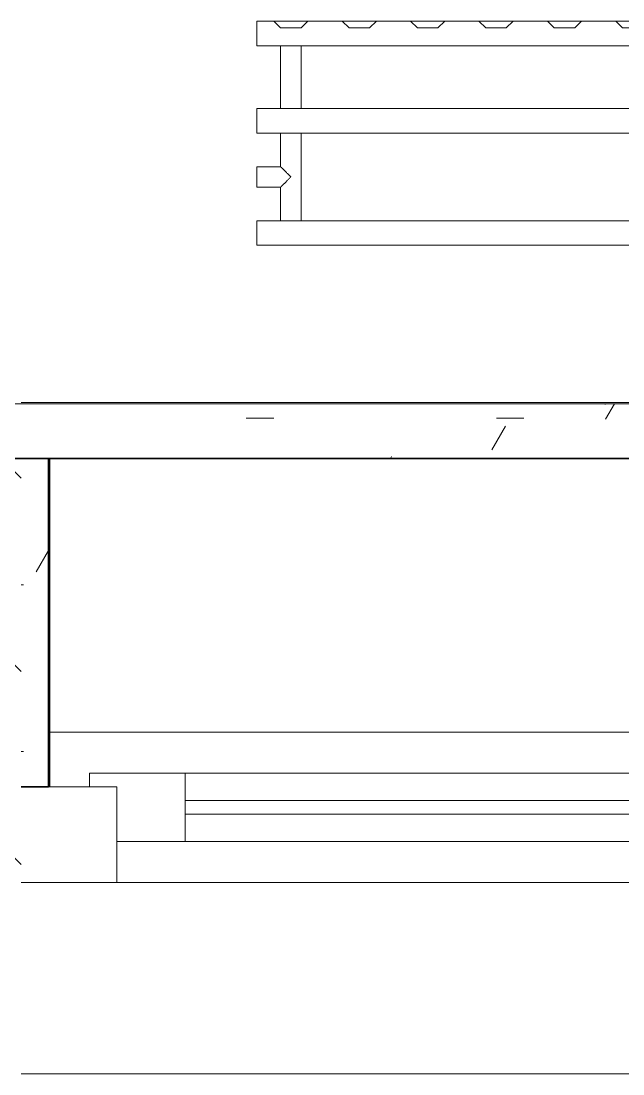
# Model space of a CAD drawing. Header units: millimetres. Extents: x 3914 to 443608, y -156176 to 78197.
# Drawn here: x 396820 to 397260, y -142677 to -141907 of the extents above; entities that cross this region are included whole.
import ezdxf

# ---------------------------------------------------------------- set-up
doc = ezdxf.new("R2010")
doc.units = ezdxf.units.MM
for name, color, linetype, lineweight in [('A-FLOR', 7, 'Continuous', 9), ('A-GLAZ', 7, 'Continuous', 9), ('A-GLAZ-1', 7, 'Continuous', 5), ('A-WALL', 7, 'Continuous', 5), ('A-WALL-1', 7, 'Continuous', 35), ('I-WALL', 7, 'Continuous', 5)]:
    doc.layers.add(name, color=color, linetype=linetype, lineweight=lineweight)
doc.layers.add('A-WALL-FNSH-1', color=9, linetype='Continuous', lineweight=5, true_color=0x808080)
doc.layers.add('M-EQPM-1', color=7, linetype='Continuous', lineweight=9, true_color=0xb2b2b2)
pattern_1 = [(45, (315419.7002605966, -145976.6792454126), (-141.4213562373095, 141.4213562373095), []), (135, (315419.7002605966, -145976.6792454126), (-141.4213562373095, -141.4213562373095), [])]
pattern_2 = [(0, (315419.7002605966, -145976.6792454126), (243.84, 60.96), [20.117, -162.763, 20.117, -162.763, -975.36]), (0, (315419.7002605966, -145976.6792454126), (243.84, 60.96), [-365.76, 20.117, -345.643, 20.117, -162.763, -426.72]), (0, (315419.7002605966, -145976.6792454126), (243.84, 60.96), [-914.4, 20.117, -101.803, 20.117, -284.683]), (120, (315511.1402605966, -145946.1992454126), (-174.7129086146993, 180.6916344587976), [20.11699999999998, -162.7629999999999, 20.11699999999998, -162.7629999999999, -975.3599999999994]), (120, (315511.1402605966, -145946.1992454126), (-174.7129086146993, 180.6916344587976), [-365.7599999999997, 20.11699999999998, -345.6429999999997, 20.11699999999998, -162.7629999999999, -426.7199999999997]), (120, (315511.1402605966, -145946.1992454126), (-174.7129086146993, 180.6916344587976), [-914.3999999999994, 20.11699999999998, -101.8029999999999, 20.11699999999998, -284.6829999999997]), (240, (315541.6202605966, -145824.2792454126), (-69.12709138530056, -241.6516344587975), [20.117, -162.763, 20.117, -162.763, -975.36]), (240, (315541.6202605966, -145824.2792454126), (-69.12709138530056, -241.6516344587975), [-365.76, 20.117, -345.643, 20.117, -162.763, -426.72]), (240, (315541.6202605966, -145824.2792454126), (-69.12709138530056, -241.6516344587975), [-914.4, 20.117, -101.803, 20.117, -284.683])]

# ---------------------------------------------------------------- blocks, each defined once
blk = doc.blocks.new('120_Окно_СКБ_1Ст - 120_Окно_СКБ_1Ст 900х2500_h_-19906774-Объем проектирования 3 этажа')
at = {"layer": 'A-GLAZ'}
for p, q in [((380.000000000048, -74.99999999996935), (380.000000000048, -4.999999999959203)), ((380.000000000048, -4.999999999959203), (449.9999999999924, -4.999999999959338)), ((379.9999999999892, -34.99999999996884), (-380.0000000000105, -34.99999999996638)), ((329.9999999999976, -84.99999999997172), (329.9999999999977, -34.99999999996868)), ((379.9999999999891, -74.99999999997134), (379.9999999999892, -34.99999999996884)), ((449.9999999999924, -74.99999999996948), (380.000000000048, -74.99999999996935)), ((399.9999999999973, -74.99999999997141), (379.9999999999891, -74.99999999997134)), ((399.9999999999973, -84.99999999997193), (399.9999999999973, -74.99999999997141)), ((-400.0000000000069, -84.99999999996935), (399.9999999999973, -84.99999999997193)), ((399.9999999999973, -84.99999999997195), (-400.0000000000069, -84.99999999996936))]:
    blk.add_line(p, q, dxfattribs=at)
at = {"layer": 'A-GLAZ-1'}
for p, q in [((449.999999999992, -4.999999999959186), (-450.0000000000076, -4.999999999957732)), ((-330.0000000000063, -54.99999999996437), (329.9999999999977, -54.9999999999665)), ((329.9999999999977, -64.99999999996646), (-330.0000000000063, -64.99999999996433)), ((399.9999999999967, -74.99999999996928), (430.0000000000075, -74.99999999996932))]:
    blk.add_line(p, q, dxfattribs=at)
blk = doc.blocks.new('radiator_prado_classic_z_tip_30_po exemplyaru - Classic Z Тип 30-500-V672-Объем проектирования 3 этажа')
at = {"layer": 'M-EQPM-1'}
for p, q in [((-1.353583911622991e-13, 228), (-1.353583911622991e-13, 210)), ((699.9999999999984, 228), (-1.353583911622991e-13, 228)), ((-1.353583911622991e-13, 210), (-1.353583911622991e-13, 228)), ((-1.353583911622991e-13, 228), (12.5000000000198, 228)), ((12.5000000000198, 228), (37.49999999999192, 228)), ((37.49999999998769, 228), (12.49999999998769, 228)), ((12.49999999998769, 228), (37.49999999998769, 228)), ((12.50000000001238, 227.9999999999982), (17.50000000001238, 222.9999999999981)), ((12.49999999998769, 227.9999999999982), (17.50000000001239, 222.9999999999981)), ((32.50000000001238, 222.9999999999981), (37.50000000001238, 227.9999999999982)), ((37.49999999998769, 227.9999999999982), (32.50000000001238, 222.9999999999981)), ((37.49999999999192, 228), (62.50000000001486, 228)), ((62.50000000001486, 228), (87.49999999998698, 228)), ((87.4999999999877, 228), (62.49999999998769, 228)), ((62.49999999998769, 228), (87.4999999999877, 228)), ((62.50000000001239, 227.9999999999982), (67.50000000001239, 222.9999999999981)), ((62.49999999998769, 227.9999999999982), (67.50000000001239, 222.9999999999981)), ((82.50000000001239, 222.9999999999981), (87.50000000001239, 227.9999999999982)), ((87.4999999999877, 227.9999999999982), (82.50000000001239, 222.9999999999981)), ((87.49999999998698, 228), (112.5000000000099, 228)), ((112.5000000000099, 228), (137.499999999982, 228)), ((137.4999999999877, 228), (112.4999999999877, 228)), ((112.4999999999877, 228), (137.4999999999877, 228)), ((112.5000000000124, 227.9999999999982), (117.5000000000124, 222.9999999999981)), ((112.4999999999877, 227.9999999999982), (117.5000000000124, 222.9999999999981)), ((132.5000000000124, 222.9999999999981), (137.5000000000124, 227.9999999999982)), ((137.4999999999877, 227.9999999999982), (132.5000000000124, 222.9999999999981)), ((137.499999999982, 228), (162.5000000000219, 228)), ((162.5000000000219, 228), (185.1754858927216, 228)), ((187.4999999999877, 228), (162.4999999999877, 228)), ((162.4999999999877, 228), (187.4999999999877, 228)), ((162.5000000000124, 227.9999999999982), (167.5000000000124, 222.9999999999981)), ((162.4999999999877, 227.9999999999982), (167.5000000000124, 222.9999999999981)), ((182.5000000000124, 222.9999999999981), (187.5000000000124, 227.9999999999982)), ((187.4999999999877, 227.9999999999982), (182.5000000000124, 222.9999999999981)), ((187.499999999994, 228), (212.500000000017, 228)), ((212.500000000017, 228), (237.4999999999891, 228)), ((237.4999999999877, 228), (212.4999999999877, 228)), ((212.4999999999877, 228), (237.4999999999877, 228)), ((212.5000000000124, 227.9999999999982), (217.5000000000124, 222.9999999999981)), ((212.4999999999877, 227.9999999999982), (217.5000000000124, 222.9999999999981)), ((232.5000000000124, 222.9999999999981), (237.5000000000124, 227.9999999999982)), ((237.4999999999877, 227.9999999999982), (232.5000000000124, 222.9999999999981)), ((237.4999999999891, 228), (262.5000000000121, 228)), ((262.5000000000121, 228), (287.4999999999841, 228)), ((287.4999999999877, 228), (262.4999999999877, 228)), ((262.4999999999877, 228), (287.4999999999877, 228)), ((262.5000000000124, 227.9999999999982), (267.5000000000124, 222.9999999999981)), ((262.4999999999877, 227.9999999999982), (267.5000000000124, 222.9999999999981)), ((282.5000000000124, 222.9999999999981), (287.5000000000124, 227.9999999999982)), ((287.4999999999877, 227.9999999999982), (282.5000000000124, 222.9999999999981)), ((287.4999999999841, 228), (312.500000000024, 228)), ((312.500000000024, 228), (337.4999999999962, 228)), ((337.4999999999877, 228), (312.4999999999876, 228)), ((312.4999999999876, 228), (337.4999999999877, 228)), ((312.5000000000123, 227.9999999999982), (317.5000000000123, 222.9999999999981)), ((312.4999999999876, 227.9999999999982), (317.5000000000123, 222.9999999999981)), ((332.5000000000123, 222.9999999999981), (337.5000000000123, 227.9999999999982)), ((337.4999999999877, 227.9999999999982), (332.5000000000123, 222.9999999999981)), ((337.4999999999962, 228), (362.5000000000191, 228)), ((362.5000000000191, 228), (387.4999999999912, 228)), ((387.4999999999877, 228), (362.4999999999877, 228)), ((362.4999999999877, 228), (387.4999999999877, 228)), ((362.5000000000123, 227.9999999999982), (367.5000000000123, 222.9999999999981)), ((362.4999999999877, 227.9999999999982), (367.5000000000123, 222.9999999999981)), ((382.5000000000123, 222.9999999999981), (387.5000000000123, 227.9999999999982)), ((387.4999999999877, 227.9999999999982), (382.5000000000123, 222.9999999999981)), ((387.4999999999912, 228), (412.5000000000142, 228)), ((412.5000000000142, 228), (437.4999999999863, 228)), ((437.4999999999877, 228), (412.4999999999877, 228)), ((412.4999999999877, 228), (437.4999999999877, 228)), ((412.5000000000123, 227.9999999999982), (417.5000000000123, 222.9999999999981)), ((412.4999999999877, 227.9999999999982), (417.5000000000123, 222.9999999999981)), ((432.5000000000123, 222.9999999999981), (437.5000000000123, 227.9999999999982)), ((437.4999999999877, 227.9999999999982), (432.5000000000123, 222.9999999999981)), ((437.4999999999863, 228), (462.5000000000092, 228)), ((462.5000000000092, 228), (487.4999999999983, 228)), ((487.4999999999877, 228), (462.4999999999877, 228)), ((462.4999999999877, 228), (487.4999999999877, 228)), ((462.5000000000123, 227.9999999999982), (467.5000000000123, 222.9999999999981)), ((462.4999999999877, 227.9999999999982), (467.5000000000123, 222.9999999999981)), ((482.5000000000123, 222.9999999999981), (487.5000000000123, 227.9999999999982)), ((487.4999999999877, 227.9999999999982), (482.5000000000123, 222.9999999999981)), ((487.4999999999983, 228), (512.5000000000213, 228)), ((512.5000000000213, 228), (537.4999999999933, 228)), ((537.4999999999876, 228), (512.4999999999876, 228)), ((512.4999999999876, 228), (537.4999999999876, 228)), ((512.5000000000124, 227.9999999999982), (517.5000000000124, 222.9999999999981)), ((512.4999999999876, 227.9999999999982), (517.5000000000124, 222.9999999999981)), ((532.5000000000124, 222.9999999999981), (537.5000000000124, 227.9999999999982)), ((537.4999999999876, 227.9999999999982), (532.5000000000124, 222.9999999999981)), ((537.4999999999933, 228), (562.5000000000163, 228)), ((562.5000000000163, 228), (587.4999999999884, 228)), ((587.4999999999876, 228), (562.4999999999876, 228)), ((562.4999999999876, 228), (587.4999999999876, 228)), ((562.5000000000124, 227.9999999999982), (567.5000000000124, 222.9999999999981)), ((562.4999999999876, 227.9999999999982), (567.5000000000124, 222.9999999999981)), ((582.5000000000124, 222.9999999999981), (587.5000000000124, 227.9999999999982)), ((587.4999999999876, 227.9999999999982), (582.5000000000124, 222.9999999999981)), ((587.4999999999884, 228), (612.5000000000114, 228)), ((612.5000000000114, 228), (637.5000000000005, 228)), ((637.4999999999877, 228), (612.4999999999877, 228)), ((612.4999999999877, 228), (637.4999999999877, 228)), ((612.4999999999877, 227.9999999999982), (617.5000000000124, 222.9999999999981)), ((617.5000000000123, 222.9999999999981), (612.5000000000124, 227.9999999999982)), ((632.5000000000124, 222.9999999999981), (637.5000000000124, 227.9999999999982)), ((637.4999999999877, 227.9999999999982), (632.5000000000124, 222.9999999999981)), ((637.5000000000005, 228), (662.5000000000233, 228)), ((662.5000000000233, 228), (687.4999999999955, 228)), ((687.4999999999877, 228), (662.4999999999877, 228)), ((662.4999999999877, 228), (687.4999999999877, 228)), ((662.5000000000124, 227.9999999999982), (667.5000000000123, 222.9999999999981)), ((662.4999999999877, 227.9999999999982), (667.5000000000124, 222.9999999999981)), ((682.5000000000124, 222.9999999999981), (687.5000000000124, 227.9999999999982)), ((687.4999999999877, 227.9999999999982), (682.5000000000124, 222.9999999999981)), ((687.4999999999955, 228), (699.9999999999984, 228)), ((699.9999999999984, 210), (699.9999999999984, 228)), ((699.9999999999984, 228), (699.9999999999984, 210)), ((32.50000000001238, 222.9999999999981), (17.50000000001238, 222.9999999999981)), ((17.50000000001238, 222.9999999999981), (32.50000000001238, 222.9999999999981)), ((82.50000000001239, 222.9999999999981), (67.50000000001239, 222.9999999999981)), ((67.50000000001239, 222.9999999999981), (82.50000000001239, 222.9999999999981)), ((132.5000000000124, 222.9999999999981), (117.5000000000124, 222.9999999999981)), ((117.5000000000124, 222.9999999999981), (132.5000000000124, 222.9999999999981)), ((182.5000000000124, 222.9999999999981), (167.5000000000124, 222.9999999999981)), ((167.5000000000124, 222.9999999999981), (182.5000000000124, 222.9999999999981)), ((232.5000000000124, 222.9999999999981), (217.5000000000124, 222.9999999999981)), ((217.5000000000124, 222.9999999999981), (232.5000000000124, 222.9999999999981)), ((282.5000000000124, 222.9999999999981), (267.5000000000124, 222.9999999999981)), ((267.5000000000124, 222.9999999999981), (282.5000000000124, 222.9999999999981)), ((332.5000000000123, 222.9999999999981), (317.5000000000123, 222.9999999999981)), ((317.5000000000123, 222.9999999999981), (332.5000000000123, 222.9999999999981)), ((382.5000000000123, 222.9999999999981), (367.5000000000123, 222.9999999999981)), ((367.5000000000123, 222.9999999999981), (382.5000000000123, 222.9999999999981)), ((432.5000000000123, 222.9999999999981), (417.5000000000123, 222.9999999999981)), ((417.5000000000123, 222.9999999999981), (432.5000000000123, 222.9999999999981)), ((482.5000000000123, 222.9999999999981), (467.5000000000123, 222.9999999999981)), ((467.5000000000123, 222.9999999999981), (482.5000000000123, 222.9999999999981)), ((532.5000000000124, 222.9999999999981), (517.5000000000124, 222.9999999999981)), ((517.5000000000124, 222.9999999999981), (532.5000000000124, 222.9999999999981)), ((582.5000000000124, 222.9999999999981), (567.5000000000124, 222.9999999999981)), ((567.5000000000124, 222.9999999999981), (582.5000000000124, 222.9999999999981)), ((632.5000000000124, 222.9999999999981), (617.5000000000123, 222.9999999999981)), ((617.5000000000124, 222.9999999999981), (632.5000000000124, 222.9999999999981)), ((682.5000000000124, 222.9999999999981), (667.5000000000123, 222.9999999999981)), ((667.5000000000124, 222.9999999999981), (682.5000000000124, 222.9999999999981)), ((-1.353583911622991e-13, 210), (699.9999999999984, 210)), ((17.75555630283452, 210), (-1.353583911622991e-13, 210)), ((17.50000000009132, 210.0000000000042), (17.50000000009132, 164.0000000000147)), ((17.50000000009132, 210.0000000000042), (17.50000000009132, 164.0000000000147)), ((17.75555630283172, 210), (17.49999999999972, 210)), ((17.49999999999972, 210), (17.7555563028317, 210)), ((17.75555630283228, 210), (17.50000000000026, 210)), ((17.50000000000026, 210), (32.50000000000024, 210.0000000000001)), ((21.24999999999977, 210), (17.75555630283172, 210)), ((17.7555563028317, 210), (32.2444436971677, 210)), ((18.50480947161702, 210), (17.75555630283228, 210)), ((23.05885716173142, 210.0000000000001), (18.50480947161702, 210)), ((23.05885716173086, 210), (21.24999999999977, 210)), ((26.94114283826866, 210), (23.05885716173086, 210)), ((26.9411428382692, 210.0000000000001), (23.05885716173142, 210.0000000000001)), ((28.74999999999974, 210), (26.94114283826866, 210)), ((32.24444369716826, 210.0000000000001), (26.9411428382692, 210.0000000000001)), ((31.495190528383, 210), (28.74999999999974, 210)), ((32.24444369716771, 210), (31.495190528383, 210)), ((32.49999999999969, 210), (32.24444369716771, 210)), ((32.2444436971677, 210), (32.49999999999969, 210)), ((32.50000000000024, 210.0000000000001), (32.24444369716826, 210.0000000000001)), ((667.755556302838, 210), (32.24444369716021, 210)), ((32.5000000000879, 164.0000000000147), (32.5000000000879, 210.0000000000042)), ((32.5000000000879, 164.0000000000147), (32.5000000000879, 210.0000000000042)), ((667.5000000000648, 210.0000000000042), (667.5000000000648, 164.0000000000147)), ((667.5000000000648, 210.0000000000042), (667.5000000000648, 164.0000000000147)), ((667.7555563028242, 210.0000000000021), (667.499999999992, 210.0000000000021)), ((667.499999999992, 210.0000000000021), (682.4999999999922, 210.0000000000022)), ((667.7555563028237, 210.0000000000021), (667.4999999999917, 210.0000000000021)), ((667.4999999999917, 210.0000000000021), (667.7555563028236, 210.0000000000021)), ((682.2444436971601, 210.0000000000022), (667.7555563028242, 210.0000000000021)), ((668.5048094716085, 210.0000000000021), (667.7555563028237, 210.0000000000021)), ((667.7555563028236, 210.0000000000021), (682.2444436971597, 210.0000000000022)), ((671.2499999999917, 210.0000000000022), (668.5048094716085, 210.0000000000021)), ((673.0588571617228, 210.0000000000022), (671.2499999999917, 210.0000000000022)), ((674.9999999999917, 210.0000000000022), (673.0588571617228, 210.0000000000022)), ((681.495190528375, 210.0000000000022), (674.9999999999917, 210.0000000000022)), ((682.2444436971597, 210.0000000000022), (681.495190528375, 210.0000000000022)), ((682.4999999999922, 210.0000000000022), (682.2444436971601, 210.0000000000022)), ((682.4999999999916, 210.0000000000022), (682.2444436971597, 210.0000000000022)), ((682.2444436971597, 210.0000000000022), (682.4999999999916, 210.0000000000022)), ((699.9999999999984, 210), (682.2444436971638, 210)), ((682.5000000000788, 164.0000000000147), (682.5000000000788, 210.0000000000042)), ((682.5000000000788, 164.0000000000147), (682.5000000000788, 210.0000000000042)), ((700.0000000000052, 164.000000000022), (3.790034952544374e-12, 164.0000000000131)), ((3.790034952544368e-12, 164.0000000000131), (2.980768341629401e-12, 146.0000000000005)), ((2.980768341629401e-12, 146.0000000000005), (3.790034952544368e-12, 164.0000000000131)), ((3.790034952544368e-12, 164.0000000000131), (17.75555630283809, 164.0000000000134)), ((17.75555630283188, 164.0000000000135), (17.49999999999986, 164.0000000000135)), ((17.49999999999986, 164.0000000000134), (17.75555630283186, 164.0000000000134)), ((17.75555630283238, 164.0000000000135), (17.50000000000041, 164.0000000000135)), ((17.50000000000041, 164.0000000000134), (32.50000000000038, 164.0000000000134)), ((19.69669914110084, 164.0000000000135), (17.75555630283188, 164.0000000000135)), ((17.75555630283186, 164.0000000000134), (19.69669914110077, 164.0000000000134)), ((32.2444436971684, 164.0000000000136), (17.75555630283238, 164.0000000000135)), ((21.24999999999994, 164.0000000000136), (19.69669914110084, 164.0000000000135)), ((19.69669914110077, 164.0000000000134), (23.05885716173097, 164.0000000000134)), ((23.05885716173104, 164.0000000000136), (21.24999999999994, 164.0000000000136)), ((24.99999999999993, 164.0000000000136), (23.05885716173104, 164.0000000000136)), ((23.05885716173097, 164.0000000000134), (30.30330085889894, 164.0000000000134)), ((26.94114283826882, 164.0000000000136), (24.99999999999993, 164.0000000000136)), ((32.24444369716786, 164.0000000000136), (26.94114283826882, 164.0000000000136)), ((30.30330085889894, 164.0000000000134), (32.24444369716785, 164.0000000000134)), ((32.49999999999984, 164.0000000000136), (32.24444369716786, 164.0000000000136)), ((32.24444369716785, 164.0000000000134), (32.49999999999984, 164.0000000000134)), ((32.50000000000038, 164.0000000000136), (32.2444436971684, 164.0000000000136)), ((32.24444369716354, 164.0000000000136), (667.7555563028285, 164.0000000000216)), ((667.7555563028243, 164.0000000000217), (667.4999999999923, 164.0000000000217)), ((667.4999999999923, 164.0000000000216), (682.4999999999922, 164.0000000000217)), ((667.7555563028238, 164.0000000000217), (667.4999999999917, 164.0000000000217)), ((667.4999999999917, 164.0000000000216), (667.7555563028238, 164.0000000000216)), ((682.2444436971602, 164.0000000000218), (667.7555563028243, 164.0000000000217)), ((671.2499999999918, 164.0000000000218), (667.7555563028238, 164.0000000000217)), ((667.7555563028238, 164.0000000000216), (682.2444436971598, 164.0000000000217)), ((682.2444436971598, 164.0000000000218), (671.2499999999918, 164.0000000000218)), ((682.4999999999922, 164.0000000000218), (682.2444436971602, 164.0000000000218)), ((682.4999999999918, 164.0000000000218), (682.2444436971598, 164.0000000000218)), ((682.2444436971598, 164.0000000000217), (682.4999999999918, 164.0000000000217)), ((682.2444436971539, 164.0000000000218), (700.0000000000052, 164.000000000022)), ((700.0000000000055, 146.000000000022), (700.0000000000052, 164.000000000022)), ((700.0000000000052, 164.000000000022), (700.0000000000055, 146.000000000022)), ((3.011724203361148e-12, 146.0000000000005), (700.0000000000055, 146.000000000022)), ((18.50480947161262, 146.0000000000011), (2.97788460557058e-12, 146.0000000000005)), ((17.50000000009132, 146.0000000000014), (17.50000000009132, 121.5005832578245)), ((17.50000000009132, 146.0000000000014), (17.50000000009132, 121.4999999999984)), ((17.49999999999992, 146.0000000000011), (18.50480947161666, 146.0000000000011)), ((18.50480947161667, 146.0000000000014), (17.49999999999992, 146.0000000000014)), ((17.50000000000047, 146.0000000000011), (18.50480947161706, 146.0000000000011)), ((32.50000000000045, 146.0000000000015), (17.50000000000047, 146.0000000000014)), ((18.50480947161666, 146.0000000000011), (32.2444436971679, 146.0000000000011)), ((21.24999999999998, 146.0000000000014), (18.50480947161667, 146.0000000000014)), ((18.50480947161706, 146.0000000000011), (23.05885716173138, 146.0000000000011)), ((26.94114283826887, 146.0000000000014), (21.24999999999998, 146.0000000000014)), ((23.05885716173138, 146.0000000000011), (28.75000000000034, 146.0000000000011)), ((32.24444369716792, 146.0000000000015), (26.94114283826887, 146.0000000000014)), ((28.75000000000034, 146.0000000000011), (32.24444369716844, 146.0000000000011)), ((32.2444436971679, 146.0000000000011), (32.49999999999989, 146.0000000000011)), ((32.49999999999989, 146.0000000000015), (32.24444369716792, 146.0000000000015)), ((32.24444369716844, 146.0000000000011), (32.50000000000045, 146.0000000000011)), ((667.7555563028287, 146.000000000021), (32.2444436971797, 146.0000000000015)), ((32.5000000000879, 82.00000000001602), (32.5000000000879, 146.0000000000014)), ((32.5000000000879, 82.00000000001602), (32.5000000000879, 146.0000000000014)), ((667.5000000000648, 146.0000000000188), (667.5000000000648, 82.00000000003334)), ((667.5000000000648, 146.0000000000188), (667.5000000000648, 82.00000000003334)), ((667.4999999999923, 146.000000000021), (667.7555563028244, 146.000000000021)), ((682.4999999999924, 146.0000000000215), (667.4999999999923, 146.0000000000214)), ((667.499999999992, 146.000000000021), (667.755556302824, 146.000000000021)), ((667.755556302824, 146.0000000000214), (667.499999999992, 146.0000000000214)), ((667.7555563028244, 146.000000000021), (681.4951905283757, 146.0000000000211)), ((667.755556302824, 146.000000000021), (669.6966991410928, 146.000000000021)), ((668.5048094716087, 146.0000000000214), (667.755556302824, 146.0000000000214)), ((669.6966991410928, 146.0000000000214), (668.5048094716087, 146.0000000000214)), ((669.6966991410928, 146.000000000021), (671.2499999999919, 146.000000000021)), ((671.2499999999919, 146.0000000000214), (669.6966991410928, 146.0000000000214)), ((671.2499999999919, 146.000000000021), (676.9411428382608, 146.0000000000211)), ((673.058857161723, 146.0000000000215), (671.2499999999919, 146.0000000000214)), ((674.999999999992, 146.0000000000215), (673.058857161723, 146.0000000000215)), ((681.4951905283752, 146.0000000000215), (674.999999999992, 146.0000000000215)), ((676.9411428382608, 146.0000000000211), (678.7499999999919, 146.0000000000211)), ((678.7499999999919, 146.0000000000211), (681.4951905283752, 146.0000000000211)), ((681.4951905283757, 146.0000000000211), (682.4999999999924, 146.0000000000211)), ((681.4951905283752, 146.0000000000211), (682.4999999999918, 146.0000000000211)), ((682.4999999999918, 146.0000000000215), (681.4951905283752, 146.0000000000215)), ((700.0000000000055, 146.000000000022), (681.4951905283788, 146.0000000000214)), ((682.5000000000788, 121.4999999999984), (682.5000000000788, 146.0000000000188)), ((682.5000000000788, 121.4999999999984), (682.5000000000788, 146.0000000000188)), ((17.50000000009132, 121.5005832578245), (6.930349627509713e-11, 121.5005832578245)), ((17.50000000009132, 121.4999999999984), (6.930349627509713e-11, 121.4999999999984)), ((-1.015187933717312e-13, 121.4999999999997), (-1.015187933717312e-13, 120.4951905283829)), ((-1.015187933717312e-13, 106.4999999999996), (-1.015187933717312e-13, 121.4999999999997)), ((-1.505095038923698e-14, 120.4957737862051), (-1.619491011567433e-14, 119.303884116721)), ((4.209310774961041e-14, 114.0005832578218), (9.059763036548116e-15, 120.4957737862051)), ((9.059763036548116e-15, 120.4957737862051), (-1.505095038923698e-14, 120.4957737862051)), ((-1.015187933717312e-13, 120.4951905283829), (-1.015187933717312e-13, 107.5048094716164)), ((-1.619491011567433e-14, 119.303884116721), (-1.500974302522585e-14, 117.7505832578219)), ((-1.500974302522585e-14, 117.7505832578219), (-6.128319101959813e-15, 114.0005832578219)), ((700.0000000000834, 121.4999999999984), (682.5000000000788, 121.4999999999984)), ((700.0000000000834, 121.4999999999984), (682.5000000000788, 121.4999999999984)), ((699.9999999999999, 121.5000000000102), (699.9999999999999, 106.5000000000102)), ((699.9999999999999, 120.4951905283935), (699.9999999999999, 121.5000000000102)), ((699.9999999999999, 121.500000000001), (699.9999999999999, 120.4951905283844)), ((699.9999999999999, 120.4951905283843), (699.9999999999999, 121.500000000001)), ((699.9999999999999, 107.5048094716269), (699.9999999999999, 120.4951905283935)), ((699.9999999999999, 120.4951905283844), (699.9999999999999, 107.5048094716178)), ((699.9999999999999, 115.9411428382699), (699.9999999999999, 120.4951905283843)), ((699.9999999999999, 114.000000000001), (699.9999999999999, 115.9411428382699)), ((-6.128319101959513e-15, 114.0005832578218), (9.213551012683942e-15, 110.2505832578218)), ((5.101573903688771e-14, 107.5053927294385), (4.209310774961045e-14, 114.0005832578218)), ((9.213551012683942e-15, 110.2505832578218), (1.80620008380889e-14, 108.6972823989227)), ((1.80620008380889e-14, 108.6972823989227), (2.690502561110278e-14, 107.5053927294385)), ((699.9999999999999, 112.0588571617321), (699.9999999999999, 114.000000000001)), ((699.9999999999999, 107.5048094716177), (699.9999999999999, 112.0588571617321)), ((2.690502561110278e-14, 107.5053927294385), (5.101573903688771e-14, 107.5053927294385)), ((-1.015187933717312e-13, 107.5048094716164), (-1.015187933717312e-13, 106.4999999999996)), ((6.930349627509713e-11, 106.5005832578279), (17.50000000009132, 106.5005832578279)), ((6.930349627509713e-11, 106.4999999999845), (17.50000000009132, 106.4999999999845)), ((17.50000000009132, 106.5005832578279), (17.50000000009132, 82.00000000001602)), ((17.50000000009132, 106.4999999999845), (17.50000000009132, 82.00000000001602)), ((682.5000000000788, 82.00000000003334), (682.5000000000788, 106.5000000000018)), ((682.5000000000788, 106.5000000000018), (700.0000000000834, 106.5000000000018)), ((682.5000000000788, 82.00000000003334), (682.5000000000788, 106.4999999999845)), ((682.5000000000788, 106.4999999999845), (700.0000000000834, 106.4999999999845)), ((699.9999999999999, 106.5000000000102), (699.9999999999999, 107.5048094716269)), ((699.9999999999999, 107.5048094716178), (699.9999999999999, 106.500000000001)), ((699.9999999999999, 106.500000000001), (699.9999999999999, 107.5048094716177)), ((700.0000000000063, 82.00000000002015), (5.008260473005066e-12, 82.00000000001127)), ((4.974420875214485e-12, 82.00000000001127), (3.113242996732872e-12, 64.00000000000118)), ((3.113242996732872e-12, 64.00000000000118), (4.974420875214485e-12, 82.00000000001127)), ((4.974420875214485e-12, 82.00000000001127), (18.50480947161464, 82.00000000001151)), ((18.50480947161689, 82.00000000001167), (17.50000000000013, 82.00000000001167)), ((17.50000000000013, 82.0000000000115), (18.50480947161686, 82.0000000000115)), ((18.50480947161735, 82.00000000001167), (17.50000000000068, 82.00000000001167)), ((17.50000000000068, 82.0000000000115), (32.50000000000065, 82.00000000001153)), ((32.24444369716812, 82.0000000000117), (18.50480947161689, 82.00000000001167)), ((18.50480947161686, 82.0000000000115), (32.24444369716811, 82.00000000001153)), ((21.25000000000063, 82.00000000001167), (18.50480947161735, 82.00000000001167)), ((25.00000000000063, 82.00000000001168), (21.25000000000063, 82.00000000001167)), ((26.94114283826953, 82.00000000001168), (25.00000000000063, 82.00000000001168)), ((30.30330085889975, 82.0000000000117), (26.94114283826953, 82.00000000001168)), ((32.24444369716866, 82.0000000000117), (30.30330085889975, 82.0000000000117)), ((32.5000000000001, 82.0000000000117), (32.24444369716812, 82.0000000000117)), ((32.24444369716811, 82.00000000001153), (32.5000000000001, 82.00000000001153)), ((32.50000000000065, 82.0000000000117), (32.24444369716866, 82.0000000000117)), ((32.24444369718165, 82.00000000001168), (667.7555563028296, 82.00000000001975)), ((667.7555563028245, 82.0000000000199), (667.4999999999925, 82.0000000000199)), ((667.4999999999925, 82.00000000001974), (682.4999999999924, 82.00000000001977)), ((667.7555563028242, 82.0000000000199), (667.499999999992, 82.0000000000199)), ((667.499999999992, 82.00000000001974), (667.7555563028242, 82.00000000001974)), ((681.4951905283758, 82.00000000001994), (667.7555563028245, 82.0000000000199)), ((668.5048094716088, 82.0000000000199), (667.7555563028242, 82.0000000000199)), ((667.7555563028242, 82.00000000001974), (668.5048094716087, 82.00000000001974)), ((669.696699141093, 82.0000000000199), (668.5048094716088, 82.0000000000199)), ((668.5048094716087, 82.00000000001974), (669.696699141093, 82.00000000001974)), ((671.249999999992, 82.0000000000199), (669.696699141093, 82.0000000000199)), ((669.696699141093, 82.00000000001974), (671.249999999992, 82.00000000001974)), ((678.7499999999922, 82.00000000001994), (671.249999999992, 82.0000000000199)), ((671.249999999992, 82.00000000001974), (673.0588571617232, 82.00000000001975)), ((673.0588571617232, 82.00000000001975), (674.999999999992, 82.00000000001975)), ((674.999999999992, 82.00000000001975), (676.9411428382609, 82.00000000001975)), ((676.9411428382609, 82.00000000001975), (678.749999999992, 82.00000000001977)), ((680.3033008588912, 82.00000000001994), (678.7499999999922, 82.00000000001994)), ((678.749999999992, 82.00000000001977), (680.3033008588911, 82.00000000001977)), ((681.4951905283754, 82.00000000001994), (680.3033008588912, 82.00000000001994)), ((680.3033008588911, 82.00000000001977), (681.4951905283754, 82.00000000001977)), ((682.4999999999924, 82.00000000001994), (681.4951905283758, 82.00000000001994)), ((682.4999999999922, 82.00000000001994), (681.4951905283754, 82.00000000001994)), ((681.4951905283754, 82.00000000001977), (682.4999999999922, 82.00000000001977)), ((681.4951905283796, 82.00000000001992), (700.0000000000063, 82.00000000002015)), ((700.0000000000066, 64.00000000002014), (700.0000000000063, 82.00000000002015)), ((700.0000000000063, 82.00000000002015), (700.0000000000066, 64.00000000002014)), ((700.0000000000066, 64.00000000002014), (3.113242996732879e-12, 64.00000000000118)), ((3.147082594523447e-12, 64.00000000000118), (700.0000000000066, 64.00000000002014))]:
    blk.add_line(p, q, dxfattribs=at)
for points, knots in [([(18.50870807225632, 120.4918751855685), (18.43220425332406, 120.5671069481477), (18.2853773988038, 120.7113727747439), (18.08688464786502, 120.9128518648296), (17.91321990658362, 121.0897764753218), (17.76714520098823, 121.2341717363472), (17.65050420164443, 121.3447312140483), (17.53627309010234, 121.4551101151464), (17.50000000000001, 121.4939586576112), (17.5, 121.5005832578219)], [0.7142857142857143, 0.7142857142857143, 0.7142857142857143, 0.7142857142857143, 0.75, 0.7857142857142857, 0.8214285714285714, 0.8571428571428571, 0.8928571428571428, 0.9285714285714286, 1, 1, 1, 1]), ([(17.5, 121.5005832578219), (17.5, 121.4939586576107), (17.53627309007833, 121.4551101150913), (17.65050420168423, 121.3447312141364), (17.7671452008361, 121.2341717360021), (17.91321990715052, 121.0897764765985), (18.08688464574669, 120.9128518600496), (18.28537740670602, 120.7113727925658), (18.43220423629383, 120.5671069097336), (18.508708072255, 120.4918751855639)], [0, 0, 0, 0, 0.07142857142857142, 0.1071428571428571, 0.1428571428571428, 0.1785714285714285, 0.2142857142857143, 0.25, 0.2857142857142857, 0.2857142857142857, 0.2857142857142857, 0.2857142857142857]), ([(17.50000000000056, 121.4999999999997), (17.50658097928878, 121.4999999999997), (17.54537608437393, 121.4637652164756), (17.65570946138091, 121.3496068684272), (17.76624418340723, 121.233022571205), (17.91063797807383, 121.0869786736695), (18.08758178917944, 120.9133014877778), (18.28908083101562, 120.7147719772074), (18.43334930350579, 120.5679278897825), (18.50857769726208, 120.4914223027379)], [0, 0, 0, 0, 0.07142857142857142, 0.1071428571428571, 0.1428571428571428, 0.1785714285714285, 0.2142857142857143, 0.25, 0.2857142857142857, 0.2857142857142857, 0.2857142857142857, 0.2857142857142857]), ([(24.9999999999999, 113.9999999999996), (24.5154124925356, 114.4782986486764), (23.5570709230076, 115.446036417837), (22.37279159291939, 116.6265242932587), (21.57212273970964, 117.4283254406884), (21.1228870658762, 117.8746504523324), (20.79508006356451, 118.2050909946771), (20.47327855672152, 118.5284996921098), (20.15633101619165, 118.8427417028127), (19.84864397022449, 119.1481414199511), (19.55565359229878, 119.4445139697822), (19.27311941757149, 119.7294249439335), (18.99902580724917, 120.0001204132718), (18.74045144187919, 120.2557385648147), (18.50548347321281, 120.4945058166292), (18.28908084884501, 120.7147719850961), (18.08758178440262, 120.9133014856642), (17.91063797935412, 121.0869786742358), (17.76624418306501, 121.2330225710535), (17.65570946147128, 121.349606868467), (17.54537608431999, 121.4637652164517), (17.50658097928885, 121.4999999999997), (17.50000000000056, 121.4999999999997)], [0, 0, 0, 0, 0.1428571428571428, 0.2857142857142857, 0.3571428571428571, 0.3928571428571428, 0.4285714285714285, 0.4642857142857143, 0.5, 0.5357142857142857, 0.5714285714285714, 0.6071428571428571, 0.6428571428571428, 0.6785714285714286, 0.7142857142857143, 0.75, 0.7857142857142857, 0.8214285714285714, 0.8571428571428571, 0.8928571428571428, 0.9285714285714286, 1, 1, 1, 1]), ([(19.55739629283115, 119.4426037071686), (19.65330959908862, 119.3457198223744), (19.84859579638998, 119.1481201048097), (20.25914913905131, 118.7410549677319), (20.6860660244961, 118.3153506532554), (21.12284011079381, 117.8746296764435), (21.57214950849308, 117.4283372848854), (21.9152735552617, 117.0846994841782), (22.14672684227248, 116.8532731577265)], [0.4285714285714285, 0.4285714285714285, 0.4285714285714285, 0.4285714285714285, 0.4642857142857143, 0.5, 0.5714285714285714, 0.6071428571428571, 0.6428571428571428, 0.7142857142857143, 0.7142857142857143, 0.7142857142857143, 0.7142857142857143]), ([(22.14691847804612, 116.8536647797883), (21.91552488274433, 117.0850959532892), (21.57193238071301, 117.4282047920819), (21.12564743089362, 117.8774002217724), (20.79522117787768, 118.2051908487387), (20.47181023248535, 118.5269935553601), (20.15755576568174, 118.8439547338045), (19.85213517872874, 119.1516636522152), (19.65453924844523, 119.3470049305219), (19.55764911841847, 119.4429341394083)], [0.2857142857142857, 0.2857142857142857, 0.2857142857142857, 0.2857142857142857, 0.3571428571428571, 0.3928571428571428, 0.4285714285714285, 0.4642857142857143, 0.5, 0.5357142857142857, 0.5714285714285714, 0.5714285714285714, 0.5714285714285714, 0.5714285714285714]), ([(19.55764911841529, 119.4429341394017), (19.65454255198602, 119.3470123817816), (19.85215653317013, 119.1517118179518), (20.25924924868059, 118.7411293630746), (20.68496607438392, 118.3141994721653), (21.12566824508442, 117.8774471689586), (21.5719205146665, 117.4281780277817), (21.9155217703316, 117.0850889331362), (22.14691847803473, 116.8536647797748)], [0.4285714285714285, 0.4285714285714285, 0.4285714285714285, 0.4285714285714285, 0.4642857142857143, 0.5, 0.5714285714285714, 0.6071428571428571, 0.6428571428571428, 0.7142857142857143, 0.7142857142857143, 0.7142857142857143, 0.7142857142857143]), ([(674.9999999999972, 114.0000000000102), (675.478324669958, 114.4846110905421), (676.4460645319085, 115.4429588998419), (677.6263517812133, 116.6270342437486), (678.4280676192852, 117.4276215342659), (678.874352569104, 117.8768169639568), (679.2047788221192, 118.2046075909235), (679.528189767511, 118.5264102975452), (679.8424442343139, 118.8433714759897), (680.1478648212666, 119.1510803944006), (680.444258716691, 119.4440923118608), (680.7292056014263, 119.7266556477195), (680.9999474524271, 120.0007888369524), (681.2555996875965, 120.2593989414552), (681.4943823194095, 120.4943907770359), (681.7146226011891, 120.7107895169303), (681.9131153521282, 120.9122686070164), (682.0867800934092, 121.0891932175088), (682.2328547990046, 121.2335884785343), (682.3494957983479, 121.3441479562357), (682.4637269098898, 121.4545268573341), (682.4999999999924, 121.4933753997993), (682.4999999999924, 121.5000000000102)], [0, 0, 0, 0, 0.1428571428571428, 0.2857142857142857, 0.3571428571428571, 0.3928571428571428, 0.4285714285714285, 0.4642857142857143, 0.5, 0.5357142857142857, 0.5714285714285714, 0.6071428571428571, 0.6428571428571428, 0.6785714285714286, 0.7142857142857143, 0.75, 0.7857142857142857, 0.8214285714285714, 0.8571428571428571, 0.8928571428571428, 0.9285714285714286, 1, 1, 1, 1]), ([(680.4423508815761, 119.4423508815945), (680.3454574480053, 119.3464291239745), (680.1478434668215, 119.1511285601449), (679.7407507513097, 118.7405461052683), (679.3150339256067, 118.3136162143596), (678.8743317549054, 117.8768639111536), (678.4280794853229, 117.4275947699773), (678.0844782296576, 117.0845056753322), (677.8530815219534, 116.8530815219719)], [0.4285714285714285, 0.4285714285714285, 0.4285714285714285, 0.4285714285714285, 0.4642857142857143, 0.5, 0.5714285714285714, 0.6071428571428571, 0.6428571428571428, 0.7142857142857143, 0.7142857142857143, 0.7142857142857143, 0.7142857142857143]), ([(680.4423508815761, 119.4423508815848), (680.3454574480053, 119.3464291239648), (680.1478434668207, 119.1511285601353), (679.7407507513101, 118.7405461052586), (679.3150339256068, 118.3136162143498), (678.8743317549056, 117.8768639111438), (678.4280794853229, 117.4275947699677), (678.084478229658, 117.0845056753225), (677.853081521954, 116.8530815219622)], [0.4285714285714285, 0.4285714285714285, 0.4285714285714285, 0.4285714285714285, 0.4642857142857143, 0.5, 0.5714285714285714, 0.6071428571428571, 0.6428571428571428, 0.7142857142857143, 0.7142857142857143, 0.7142857142857143, 0.7142857142857143]), ([(677.8530815219528, 116.8530815219628), (678.0844751172535, 117.0845126954645), (678.4280676192841, 117.4276215342575), (678.874352569103, 117.8768169639483), (679.2047788221184, 118.2046075909148), (679.5281897675104, 118.5264102975366), (679.8424442343133, 118.8433714759811), (680.1478648212661, 119.1510803943919), (680.3454607515492, 119.3464216726987), (680.4423508815759, 119.4423508815852)], [0.2857142857142857, 0.2857142857142857, 0.2857142857142857, 0.2857142857142857, 0.3571428571428571, 0.3928571428571428, 0.4285714285714285, 0.4642857142857143, 0.5, 0.5357142857142857, 0.5714285714285714, 0.5714285714285714, 0.5714285714285714, 0.5714285714285714]), ([(682.4999999999924, 121.5000000000102), (682.4999999999924, 121.4933753997993), (682.4637269099139, 121.4545268572801), (682.3494957983079, 121.344147956326), (682.232854799156, 121.233588478192), (682.0867800928417, 121.0891932187887), (681.9131153542454, 120.9122686022402), (681.7146225932863, 120.7107895347567), (681.5677957636982, 120.5665236519248), (681.491291927737, 120.4912919277552)], [0, 0, 0, 0, 0.07142857142857142, 0.1071428571428571, 0.1428571428571428, 0.1785714285714285, 0.2142857142857143, 0.25, 0.2857142857142857, 0.2857142857142857, 0.2857142857142857, 0.2857142857142857]), ([(682.4999999999919, 121.500000000001), (682.4999999999919, 121.4933753997901), (682.4637269099137, 121.4545268572709), (682.3494957983074, 121.3441479563166), (682.2328547991559, 121.2335884781827), (682.0867800928413, 121.0891932187793), (681.9131153542453, 120.9122686022309), (681.7146225932855, 120.7107895347472), (681.567795763698, 120.5665236519153), (681.4912919277368, 120.4912919277457)], [0, 0, 0, 0, 0.07142857142857142, 0.1071428571428571, 0.1428571428571428, 0.1785714285714285, 0.2142857142857143, 0.25, 0.2857142857142857, 0.2857142857142857, 0.2857142857142857, 0.2857142857142857]), ([(681.4912919277368, 120.491291927746), (681.5677957466689, 120.5665236903253), (681.7146226011891, 120.7107895169215), (681.9131153521273, 120.9122686070074), (682.0867800934091, 121.0891932174998), (682.2328547990039, 121.2335884785252), (682.3494957983476, 121.3441479562266), (682.4637269098897, 121.454526857325), (682.4999999999919, 121.4933753997902), (682.4999999999919, 121.500000000001)], [0.7142857142857143, 0.7142857142857143, 0.7142857142857143, 0.7142857142857143, 0.75, 0.7857142857142857, 0.8214285714285714, 0.8571428571428571, 0.8928571428571428, 0.9285714285714286, 1, 1, 1, 1]), ([(17.50000000000061, 106.4999999999996), (17.50658097928889, 106.4999999999996), (17.54537608437412, 106.5362347835236), (17.65570946138119, 106.6503931315721), (17.76624418340758, 106.7669774287942), (17.91063797807424, 106.9130213263298), (18.08758178917988, 107.0866985122214), (18.28908083101611, 107.2852280227919), (18.50548353975142, 107.5054941539293), (18.74045119355389, 107.7442615450593), (18.99902673401191, 107.9998791766692), (19.27311595884583, 108.2705765864241), (19.55566650043859, 108.5554803188423), (19.8485957963907, 108.8518798951891), (20.25914913905216, 109.2589450322669), (20.6860660244971, 109.6846493467433), (21.12284011079491, 110.125370323555), (21.57214950849431, 110.571662715113), (22.37277228428779, 111.3734842500964), (23.55707794432822, 112.5539604754874), (24.51541249253561, 113.5217013513229), (24.9999999999999, 113.9999999999996)], [0, 0, 0, 0, 0.07142857142857142, 0.1071428571428571, 0.1428571428571428, 0.1785714285714285, 0.2142857142857143, 0.25, 0.2857142857142857, 0.3214285714285714, 0.3571428571428571, 0.3928571428571428, 0.4285714285714285, 0.4642857142857143, 0.5, 0.5714285714285714, 0.6071428571428571, 0.6428571428571428, 0.7142857142857143, 0.8571428571428571, 1, 1, 1, 1]), ([(22.14672684227259, 111.1467268422729), (21.91526653394125, 110.915303622496), (21.57212273970856, 110.5716745593118), (21.12288706587522, 110.1253495476677), (20.79508006356359, 109.7949090053229), (20.47327855672069, 109.4715003078902), (20.15633101619085, 109.1572582971871), (19.84864397022375, 108.8518585800486), (19.65331705160662, 108.6542768801611), (19.55739629283114, 108.5573962928307)], [0.2857142857142857, 0.2857142857142857, 0.2857142857142857, 0.2857142857142857, 0.3571428571428571, 0.3928571428571428, 0.4285714285714285, 0.4642857142857143, 0.5, 0.5357142857142857, 0.5714285714285714, 0.5714285714285714, 0.5714285714285714, 0.5714285714285714]), ([(19.55764911841851, 108.5582323762355), (19.65454255198943, 108.6541541338554), (19.85215653317395, 108.8494546976848), (20.25924924868529, 109.2600371525615), (20.68496607438975, 109.6869670434697), (21.12566824509153, 110.1237193466754), (21.57192051467499, 110.5729884878512), (21.91552177034095, 110.9160775824961), (22.14691847804616, 111.1475017358556)], [0.4285714285714285, 0.4285714285714285, 0.4285714285714285, 0.4285714285714285, 0.4642857142857143, 0.5, 0.5714285714285714, 0.6071428571428571, 0.6428571428571428, 0.7142857142857143, 0.7142857142857143, 0.7142857142857143, 0.7142857142857143]), ([(22.14691847803472, 111.1475017358691), (21.91552488273502, 110.9160705623663), (21.57193238070458, 110.5729617235729), (21.12564743088656, 110.1237662938812), (20.79522117787158, 109.7959756669142), (20.47181023248021, 109.4741729602918), (20.15755576567733, 109.1572117818469), (19.85213517872501, 108.8495028634356), (19.6545392484419, 108.6541615851286), (19.55764911841533, 108.558232376242)], [0.2857142857142857, 0.2857142857142857, 0.2857142857142857, 0.2857142857142857, 0.3571428571428571, 0.3928571428571428, 0.4285714285714285, 0.4642857142857143, 0.5, 0.5357142857142857, 0.5714285714285714, 0.5714285714285714, 0.5714285714285714, 0.5714285714285714]), ([(682.4999999999924, 106.5000000000102), (682.4999999999924, 106.5066246002211), (682.4637269099139, 106.5454731427403), (682.3494957983081, 106.6558520436947), (682.2328547991563, 106.7664115218286), (682.0867800928417, 106.910806781232), (681.9131153542456, 107.0877313977804), (681.7146225932865, 107.2892104652641), (681.4943823489047, 107.5056092895119), (681.255599577519, 107.7406008102816), (680.9999478632417, 107.9992120896749), (680.7292040682463, 108.273340894156), (680.4442644385979, 108.5559205941316), (680.1478434668218, 108.848871439876), (679.7407507513105, 109.2594538947528), (679.3150339256068, 109.6863837856617), (678.874331754906, 110.1231360888677), (678.4280794853232, 110.5724052300439), (677.6263432221047, 111.3729464508827), (676.4460676443113, 112.5570481203198), (675.478324669958, 113.5153889094783), (674.9999999999972, 114.0000000000102)], [0, 0, 0, 0, 0.07142857142857142, 0.1071428571428571, 0.1428571428571428, 0.1785714285714285, 0.2142857142857143, 0.25, 0.2857142857142857, 0.3214285714285714, 0.3571428571428571, 0.3928571428571428, 0.4285714285714285, 0.4642857142857143, 0.5, 0.5714285714285714, 0.6071428571428571, 0.6428571428571428, 0.7142857142857143, 0.8571428571428571, 1, 1, 1, 1]), ([(677.8530815219533, 111.1469184780485), (678.084475117254, 110.9154873045468), (678.4280676192845, 110.5723784657538), (678.8743525691034, 110.1231830360629), (679.2047788221187, 109.7953924090965), (679.5281897675106, 109.4735897024746), (679.8424442343137, 109.1566285240301), (680.1478648212662, 108.8489196056193), (680.3454607515496, 108.6535783273125), (680.4423508815764, 108.557649118426)], [0.2857142857142857, 0.2857142857142857, 0.2857142857142857, 0.2857142857142857, 0.3571428571428571, 0.3928571428571428, 0.4285714285714285, 0.4642857142857143, 0.5, 0.5357142857142857, 0.5714285714285714, 0.5714285714285714, 0.5714285714285714, 0.5714285714285714]), ([(677.8530815219539, 111.14691847804), (678.0844751172544, 110.9154873045382), (678.4280676192852, 110.5723784657451), (678.8743525691033, 110.1231830360543), (679.0946367377805, 109.9046559514099), (679.2036096041818, 109.7963903958118)], [0.2857142857142857, 0.2857142857142857, 0.2857142857142857, 0.2857142857142857, 0.3571428571428571, 0.3928571428571428, 0.4285714285714285, 0.4285714285714285, 0.4285714285714285, 0.4285714285714285]), ([(680.4423508815759, 108.5576491184168), (680.345457448005, 108.6535708760368), (680.1478434668207, 108.8488714398663), (679.7407507513102, 109.2594538947431), (679.3150339256057, 109.6863837856519), (678.8743317549051, 110.1231360888578), (678.4280794853225, 110.5724052300339), (678.0844782296575, 110.915494324679), (677.8530815219535, 111.1469184780392)], [0.4285714285714285, 0.4285714285714285, 0.4285714285714285, 0.4285714285714285, 0.4642857142857143, 0.5, 0.5714285714285714, 0.6071428571428571, 0.6428571428571428, 0.7142857142857143, 0.7142857142857143, 0.7142857142857143, 0.7142857142857143]), ([(17.50000000000005, 106.5005832578219), (17.50000000000005, 106.5072078580326), (17.53627309007842, 106.5460564005515), (17.65050420168443, 106.6564353015054), (17.76714520083645, 106.766994779639), (17.91321990715103, 106.9113900390422), (18.08688464574743, 107.0883146555906), (18.28537740670704, 107.2897937230739), (18.43220423629507, 107.4340596059058), (18.50870807225636, 107.5092913300753)], [0, 0, 0, 0, 0.07142857142857142, 0.1071428571428571, 0.1428571428571428, 0.1785714285714285, 0.2142857142857143, 0.25, 0.2857142857142857, 0.2857142857142857, 0.2857142857142857, 0.2857142857142857]), ([(18.50870807225504, 107.5092913300799), (18.4322042533229, 107.4340595675005), (18.28537739880286, 107.289793740904), (18.08688464786438, 107.0883146508177), (17.91321990658321, 106.9113900403251), (17.76714520098798, 106.7669947792991), (17.65050420164432, 106.6564353015974), (17.53627309010238, 106.5460564004985), (17.50000000000004, 106.507207858033), (17.50000000000005, 106.5005832578219)], [0.7142857142857143, 0.7142857142857143, 0.7142857142857143, 0.7142857142857143, 0.75, 0.7857142857142857, 0.8214285714285714, 0.8571428571428571, 0.8928571428571428, 0.9285714285714286, 1, 1, 1, 1]), ([(18.50857769726213, 107.5085776972615), (18.43334926508978, 107.4320721272146), (18.28908084884462, 107.2852280149033), (18.08758178440227, 107.0866985143352), (17.91063797935384, 106.9130213257635), (17.76624418306477, 106.7669774289459), (17.65570946147111, 106.6503931315322), (17.54537608431992, 106.5362347835476), (17.50658097928884, 106.4999999999996), (17.50000000000061, 106.4999999999997)], [0.7142857142857143, 0.7142857142857143, 0.7142857142857143, 0.7142857142857143, 0.75, 0.7857142857142857, 0.8214285714285714, 0.8571428571428571, 0.8928571428571428, 0.9285714285714286, 1, 1, 1, 1]), ([(681.491291927737, 107.5087080722653), (681.5677957466694, 107.4334763096861), (681.7146226011894, 107.2892104830897), (681.9131153521281, 107.0877313930039), (682.0867800934092, 106.9108067825115), (682.2328547990046, 106.766411521486), (682.349495798348, 106.6558520437846), (682.4637269098898, 106.5454731426863), (682.4999999999925, 106.506624600221), (682.4999999999924, 106.5000000000102)], [0.7142857142857143, 0.7142857142857143, 0.7142857142857143, 0.7142857142857143, 0.75, 0.7857142857142857, 0.8214285714285714, 0.8571428571428571, 0.8928571428571428, 0.9285714285714286, 1, 1, 1, 1]), ([(681.4912919277368, 107.5087080722563), (681.5677957466689, 107.4334763096771), (681.7146226011891, 107.2892104830808), (681.9131153521275, 107.0877313929949), (682.0867800934091, 106.9108067825025), (682.2328547990041, 106.7664115214769), (682.3494957983477, 106.6558520437757), (682.4637269098897, 106.5454731426771), (682.4999999999923, 106.506624600212), (682.4999999999919, 106.500000000001)], [0.7142857142857143, 0.7142857142857143, 0.7142857142857143, 0.7142857142857143, 0.75, 0.7857142857142857, 0.8214285714285714, 0.8571428571428571, 0.8928571428571428, 0.9285714285714286, 1, 1, 1, 1]), ([(682.4999999999919, 106.500000000001), (682.4999999999919, 106.5066246002119), (682.4637269099138, 106.5454731427311), (682.349495798308, 106.6558520436853), (682.232854799156, 106.7664115218193), (682.0867800928413, 106.9108067812225), (681.9131153542454, 107.0877313977711), (681.7146225932856, 107.2892104652546), (681.5677957636979, 107.4334763480865), (681.4912919277367, 107.508708072256)], [0, 0, 0, 0, 0.07142857142857142, 0.1071428571428571, 0.1428571428571428, 0.1785714285714285, 0.2142857142857143, 0.25, 0.2857142857142857, 0.2857142857142857, 0.2857142857142857, 0.2857142857142857])]:
    blk.add_open_spline(points, degree=3, knots=knots, dxfattribs=at)
for points in [[(18.50857769726208, 120.4914223027379), (18.58380609101836, 120.4149167156933), (18.74045119355334, 120.2557384549397), (18.99902673401133, 120.00012082333), (19.2731159588452, 119.7294234135749), (19.46148298657369, 119.5394875919628), (19.55739629283115, 119.4426037071686)], [(19.55764911841847, 119.4429341394083), (19.46075898839171, 119.5388633482947), (19.27079439856821, 119.7272389055337), (19.00005254756706, 120.0013720947666), (18.74440031239736, 120.259982199269), (18.58521189118858, 120.4166434229894), (18.50870807225632, 120.4918751855685)], [(18.508708072255, 120.4918751855639), (18.58521190821616, 120.4166434613942), (18.74440042247303, 120.2599824475476), (19.00005213675054, 120.0013711681539), (19.27079593174578, 119.7272423636725), (19.46075568484457, 119.5388558970218), (19.55764911841529, 119.4429341394017)], [(22.14672684227248, 116.8532731577265), (22.60963341629405, 116.3904205048231), (23.55707794432413, 115.446039524508), (24.51541249253391, 114.4782986486748), (24.9999999999999, 113.9999999999997)], [(24.99999999999986, 114.0005832578219), (24.52167533004594, 114.4851943483611), (23.55393546810414, 115.4435421576708), (22.6097056686497, 116.3908024327866), (22.14691847804612, 116.8536647797883)], [(22.14691847803473, 116.8536647797748), (22.60971189344101, 116.3908164730521), (23.55393235566482, 115.4435351374919), (24.52167533003056, 114.4851943483454), (24.99999999999986, 114.0005832578219)], [(677.8530815219534, 116.8530815219719), (677.390288106545, 116.3902332152513), (676.4460676443097, 115.4429518797024), (675.478324669957, 114.484611090543), (674.9999999999972, 114.0000000000102)], [(677.853081521954, 116.8530815219622), (677.3902881065459, 116.3902332152416), (676.4460676443115, 115.4429518796916), (675.4783246699579, 114.4846110905331), (674.9999999999974, 114.000000000001)], [(674.9999999999972, 114.000000000001), (675.4783246699569, 114.484611090534), (676.446064531906, 115.4429588998351), (677.3902943313515, 116.3902191749594), (677.8530815219528, 116.8530815219628)], [(681.491291927737, 120.4912919277552), (681.4147880917759, 120.4160602035856), (681.2555995775191, 120.2593991897391), (680.999947863241, 120.0007879103459), (680.7292040682464, 119.7266591058648), (680.5392443151469, 119.5382726392145), (680.4423508815761, 119.4423508815945)], [(681.4912919277368, 120.4912919277457), (681.4147880917757, 120.4160602035762), (681.2555995775186, 120.2593991897297), (680.9999478632415, 120.0007879103364), (680.7292040682455, 119.7266591058553), (680.5392443151469, 119.5382726392048), (680.4423508815761, 119.4423508815848)], [(680.4423508815759, 119.4423508815852), (680.5392410116023, 119.5382800904717), (680.7292056014256, 119.7266556477107), (680.9999474524266, 120.0007888369437), (681.255599687596, 120.2593989414463), (681.4147881088045, 120.4160601651668), (681.4912919277368, 120.491291927746)], [(19.55739629283114, 108.5573962928307), (19.46147553405565, 108.4605157055003), (19.27311941757085, 108.2705750560662), (18.99902580724859, 107.9998795867276), (18.74045144187868, 107.7442614351848), (18.58380612943447, 107.5850832673084), (18.50857769726213, 107.5085776972615)], [(18.50870807225636, 107.5092913300753), (18.58521190821764, 107.5845230542448), (18.74440042247478, 107.7411840680911), (19.0000521367527, 107.9997953474844), (19.27079593174844, 108.2739241519653), (19.4607556848476, 108.4623106186156), (19.55764911841851, 108.5582323762355)], [(19.55764911841533, 108.558232376242), (19.46075898838876, 108.4623031673554), (19.27079439856563, 108.273927610116), (19.00005254756497, 107.9997944208828), (18.7444003123957, 107.7411843163799), (18.58521189118718, 107.5845230926592), (18.50870807225504, 107.5092913300799)], [(24.9999999999999, 113.9999999999997), (24.5154124925339, 113.5217013513246), (23.55707092300356, 112.5539635821662), (22.60964745893525, 111.6095732818266), (22.14672684227259, 111.1467268422729)], [(22.14691847804616, 111.1475017358556), (22.60971189345659, 111.6103500425744), (23.55393235570069, 112.5576313781146), (24.52167533004594, 113.5159721672827), (24.99999999999986, 114.0005832578219)], [(24.99999999999987, 114.0005832578219), (24.52167533003056, 113.5159721672984), (23.55393546806827, 112.5576243580103), (22.60970566863414, 111.6103640828747), (22.14691847803472, 111.1475017358691)], [(674.9999999999974, 114.0000000000102), (675.4783246699569, 113.5153889094772), (676.446064531906, 112.557041100176), (677.3902943313518, 111.6097808250518), (677.8530815219533, 111.1469184780485)], [(674.9999999999974, 114.000000000001), (675.478324669958, 113.515388909469), (676.4460645319085, 112.557041100169), (677.3902943313525, 111.6097808250436), (677.8530815219539, 111.14691847804)], [(677.8530815219535, 111.1469184780392), (677.3902881065455, 111.6097667847596), (676.4460676443094, 112.5570481203084), (675.4783246699568, 113.5153889094681), (674.999999999997, 114.000000000001)], [(679.2036096041818, 109.7963903958118), (679.312582470583, 109.6881248402137), (679.5281897675106, 109.4735897024658), (679.8424442343136, 109.1566285240213), (680.1478648212665, 108.8489196056105), (680.3454607515495, 108.6535783273037), (680.4423508815761, 108.5576491184172)], [(680.4423508815764, 108.557649118426), (680.5392410116029, 108.4617199095396), (680.7292056014263, 108.2733443523005), (680.9999474524271, 107.9992111630675), (681.2555996875965, 107.740601058565), (681.4147881088049, 107.5839398348445), (681.491291927737, 107.5087080722653)], [(680.4423508815761, 108.5576491184172), (680.5392410116027, 108.4617199095308), (680.7292056014262, 108.2733443522917), (680.9999474524268, 107.9992111630586), (681.2555996875959, 107.7406010585561), (681.4147881088045, 107.5839398348356), (681.4912919277368, 107.5087080722563)], [(681.4912919277367, 107.508708072256), (681.4147880917754, 107.5839397964256), (681.2555995775186, 107.7406008102721), (680.999947863241, 107.9992120896654), (680.7292040682456, 108.2733408941465), (680.5392443151468, 108.4617273607969), (680.4423508815759, 108.5576491184168)]]:
    blk.add_open_spline(points, degree=3, dxfattribs=at)

msp = doc.modelspace()

# ---------------------------------------------------------------- hatches: boundary and pattern name
at = {"layer": 'A-WALL'}
h = msp.add_hatch(dxfattribs=at)
h.set_pattern_fill('FP_2', color=256, style=0, pattern_type=2)
h.set_pattern_definition([(135, (315419.7002605966, -145976.6792454126), (-70.71067811865476, -70.71067811865474), [])])
h.paths.add_polyline_path([(396269.700259316, -142426.6792454146), (396819.7002462824, -142426.6792454146), (396819.7002462824, -142226.6792454146), (396269.700259316, -142226.6792454146)])
h.paths.add_polyline_path([(395545.4546739585, -142426.6792454146), (395769.700259316, -142426.6792454146), (395769.700259316, -142226.6792454146), (395499.7002605972, -142226.6792454146), (395499.7002605972, -142426.6792454146)])
h.paths.add_polyline_path([(398264.8946483494, -142426.6792454146), (398619.7002462824, -142426.6792454146), (398619.7002462824, -142226.6792454146), (397719.7002462824, -142226.6792454146), (397721.0066534712, -142426.6792454146)])
h.paths.add_polyline_path([(399519.7002462824, -142426.6792454146), (399619.700207772, -142426.6792454146), (399619.700207772, -142226.6792454146), (399519.7002462824, -142226.6792454146), (399519.7002462824, -142421.3939973114)])
h.paths.add_polyline_path([(391399.7002841648, -142426.6792454146), (392499.7002605972, -142426.6792454146), (392499.7002605972, -142226.6792454146), (391399.7002841648, -142226.6792454146), (391399.7002841648, -142410.0125748201)])
h = msp.add_hatch(dxfattribs=at)
h.set_pattern_fill('FP_24', color=256, style=0, pattern_type=2)
h.set_pattern_definition(pattern_1)
h.paths.add_polyline_path([(399899.7002394614, -142526.6792454146), (400121.3012582859, -142526.6792454146), (400119.7002077721, -142426.6793602709), (399519.7002462824, -142426.6792801343), (399519.7002462824, -142526.6792454146), (399896.5586329839, -142526.6792454146)])
h.paths.add_polyline_path([(398619.7002462824, -142526.6792454146), (398619.7002462824, -142426.6792801343), (397719.7002462824, -142426.6792801343), (397721.0066534712, -142526.6792454146), (398536.8386457885, -142526.6792454146)])
h.paths.add_polyline_path([(396289.700259316, -142526.6792454146), (396819.7002462824, -142526.6792454146), (396819.7002462824, -142426.6792801343), (395499.7002605972, -142426.6792801343), (395499.7002605972, -142526.6792454146), (396269.700259316, -142526.6792454146)])
h.paths.add_polyline_path([(392282.1267046894, -142526.6792454146), (392499.7002605972, -142526.6792454146), (392499.7002605972, -142426.6792801343), (391119.7002535744, -142426.6792454146), (391119.7002535744, -142526.6792454146), (391419.7002277598, -142526.6792454146)])
h = msp.add_hatch(dxfattribs=at)
h.set_pattern_fill('FP_24', color=256, style=0, pattern_type=2)
h.set_pattern_definition(pattern_1)
h.paths.add_polyline_path([(399896.5586329839, -142576.6792454147), (400221.3012582858, -142576.6792454147), (400221.3012582858, -142526.6792454146), (399519.7002462824, -142526.6792454146), (399519.7002462824, -142576.6792454147)])
h.paths.add_polyline_path([(397719.7002462824, -142576.6792454147), (398619.7002462824, -142576.6792454147), (398619.7002462824, -142526.6792454146), (397719.7002462824, -142526.6792454146), (397719.7002462824, -142546.2299478503)])
h.paths.add_polyline_path([(396633.2306637149, -142576.6792454146), (396819.7002462824, -142576.6792454146), (396819.7002462824, -142526.6792454146), (395499.7002605972, -142526.6792454146), (395499.7002605972, -142576.6792454146), (395545.4546739585, -142576.6792454146)])
h.paths.add_polyline_path([(392499.7002605972, -142576.6792454146), (392499.7002605972, -142526.6792454146), (391119.7002535744, -142526.6792454146), (391119.7002535744, -142576.6792454146), (392282.1267046894, -142576.6792454146)])
at = {"layer": 'I-WALL'}
h = msp.add_hatch(dxfattribs=at)
h.set_pattern_fill('FP_191', color=256, style=0, pattern_type=2)
h.set_pattern_definition(pattern_2)
h.paths.add_polyline_path([(397449.0626560321, -142226.6792454146), (399599.7002077721, -142226.6792454146), (399599.7002077721, -142186.6792454146), (396289.700259316, -142186.6792454146), (396289.700259316, -142226.6792454146), (397177.118658593, -142226.6792454146)])
h = msp.add_hatch(dxfattribs=at)
h.set_pattern_fill('FP_191', color=256, style=0, pattern_type=2)
h.set_pattern_definition(pattern_2)
h.paths.add_polyline_path([(396839.7002462824, -142466.6792454147), (396839.7002462824, -142226.6792454146), (396819.7002462824, -142226.6792454146), (396819.7002462824, -142466.6792454147)])

# ---------------------------------------------------------------- linework, layer by layer
at = {"layer": 'A-FLOR'}
msp.add_line((399599.700207772, -142186.6792454146), (396290.700259316, -142186.6792454146), dxfattribs=at)
at = {"layer": 'A-WALL'}
for p, q in [((396839.7002462823, -142426.6792454146), (397699.7002462823, -142426.6792454146)), ((397719.7002462823, -142676.6792454146), (396819.7002462823, -142676.6792454146))]:
    msp.add_line(p, q, dxfattribs=at)
at = {"layer": 'A-WALL-1'}
for p, q in [((396289.700259316, -142226.6792454146), (399619.700207772, -142226.6792454147)), ((396839.7002462823, -142466.6792454146), (396839.7002462823, -142226.6792454146)), ((396819.7002462823, -142466.6792454146), (396839.7002462823, -142466.6792454146))]:
    msp.add_line(p, q, dxfattribs=at)
at = {"layer": 'A-WALL-FNSH-1'}
for p, q in [((396840.7002462823, -142466.6792454146), (396840.7002462823, -142226.6792454146)), ((396839.7002462823, -142466.6792454146), (396840.7002462823, -142466.6792454146))]:
    msp.add_line(p, q, dxfattribs=at)
at = {"layer": 'I-WALL'}
for p, q in [((396819.7002462823, -142185.6792454146), (397719.7002462823, -142185.6792454146)), ((397699.7002462823, -142426.6792801343), (396839.7002462823, -142426.6792801343))]:
    msp.add_line(p, q, dxfattribs=at)

# ---------------------------------------------------------------- block references
at = {"layer": 'A-GLAZ', "color": 3, "rotation": 180}
msp.add_blockref('120_Окно_СКБ_1Ст - 120_Окно_СКБ_1Ст 900х2500_h_-19906774-Объем проектирования 3 этажа', (397269.7002462823, -142541.6792454146), dxfattribs=at)
at = {"layer": 'M-EQPM-1'}
msp.add_blockref('radiator_prado_classic_z_tip_30_po exemplyaru - Classic Z Тип 30-500-V672-Объем проектирования 3 этажа', (396991.9431727002, -142134.6792801344), dxfattribs=at)

doc.saveas('drawing.dxf')
